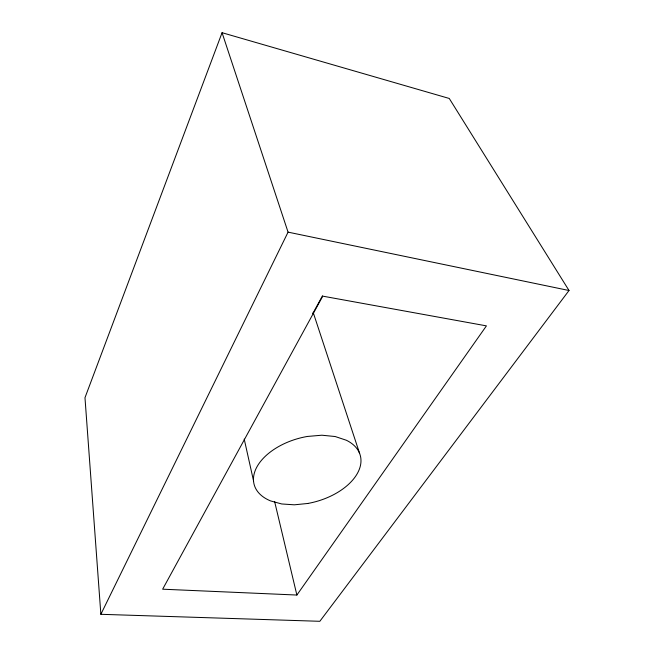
<?xml version="1.0" encoding="UTF-8"?>
<svg xmlns="http://www.w3.org/2000/svg" width="654" height="654" viewBox="0 0 654 654"><rect width="100%" height="100%" fill="white"/><g stroke="black" fill="none" stroke-linecap="round" stroke-linejoin="round"><path stroke-width="0.98" d="M222.066 32.7L84.979 397.706L100.863 614.302L319.831 621.3L569.021 290.507L449.257 98.46L222.066 32.7L288.062 232.137L100.863 614.302M312.718 313.699L322.496 295.796M296.875 595.042L486.429 325.872L322.749 296.148L162.65 589.197L296.875 595.042L274.664 501.732M288.062 232.137L569.021 290.507M313.184 312.432L359.643 453.5M244.212 439.087L253.523 480.796M307.748 503.474L294.349 504.814L281.702 503.964L270.617 500.923A55.026 32.774 -15.4 0 1 257.226 466.351A55.026 32.774 -15.4 0 1 307.413 436.447L321.866 435.212L335.183 436.529L346.391 440.265A55.026 32.774 -15.4 0 1 356.675 474.624A55.026 32.774 -15.4 0 1 307.748 503.474"/></g></svg>
